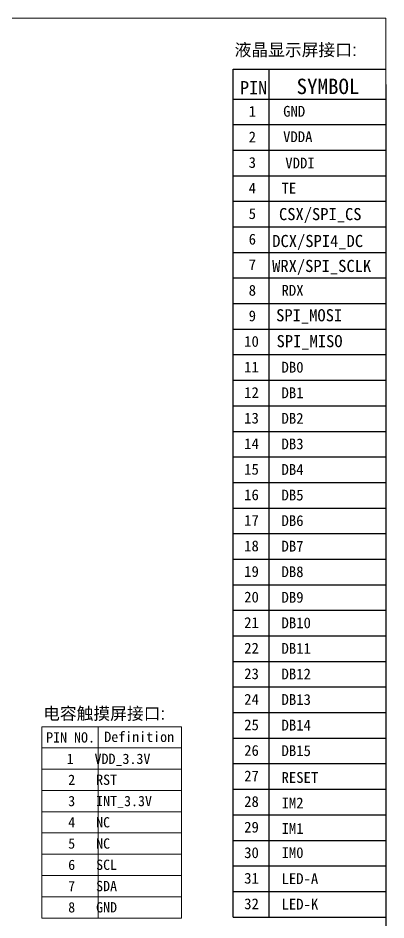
# Model space of a CAD drawing. Header units: millimetres. Extents: x 2436 to 2787, y -3116 to -2823.
# Drawn here: x 2708 to 2787.3, y -3017.7 to -2823.4 of the extents above; entities that cross this region are included whole.
import ezdxf

# ---------------------------------------------------------------- set-up
doc = ezdxf.new("R2010")
doc.units = ezdxf.units.MM
doc.layers.add('DIM', color=3, linetype='Continuous', lineweight=13)
doc.styles.get("Standard").update_dxf_attribs({"font": ''})
doc.styles.add('WMF-宋体3', font='')
doc.styles.add('宋体', font='')
doc.styles.add('样式 1', font='arial.ttf')
doc.styles.get('Standard').set_extended_font_data('KaiTi_GB2312')
doc.styles.get('WMF-宋体3').set_extended_font_data('SimSun', bold=True)
doc.styles.get('宋体').set_extended_font_data('SimSun')

msp = doc.modelspace()

# ---------------------------------------------------------------- linework, layer by layer
at = {"lineweight": 9}
for p, q in [((2787.33, -2823.43), (2436.17, -2823.43)), ((2787.33, -3070.317), (2787.33, -2823.43))]:
    msp.add_line(p, q, dxfattribs=at)
for p, q in [((2754.384, -3017.089), (2754.384, -2834.474)), ((2754.384, -2834.474), (2787.33, -2834.474)), ((2762.081, -2834.474), (2762.081, -3017.089)), ((2754.384, -2840.877), (2787.33, -2840.877)), ((2754.384, -2846.384), (2787.33, -2846.384)), ((2754.384, -2851.89), (2787.33, -2851.89)), ((2754.384, -2857.397), (2787.33, -2857.397)), ((2754.384, -2862.903), (2787.33, -2862.903)), ((2754.384, -2868.41), (2787.33, -2868.41)), ((2754.384, -2873.917), (2787.33, -2873.917)), ((2754.384, -3017.089), (2754.384, -2873.917)), ((2762.081, -2873.922), (2762.081, -3017.089)), ((2754.384, -2879.423), (2787.33, -2879.423)), ((2754.384, -2884.93), (2787.33, -2884.93)), ((2754.384, -2890.436), (2787.33, -2890.436)), ((2754.384, -2895.943), (2787.33, -2895.943)), ((2754.384, -2901.45), (2787.33, -2901.45)), ((2754.384, -2906.956), (2787.33, -2906.956)), ((2754.384, -2912.463), (2787.33, -2912.463)), ((2754.399, -2917.97), (2787.33, -2917.97)), ((2754.384, -2923.476), (2787.33, -2923.476)), ((2754.384, -2928.983), (2787.33, -2928.983)), ((2754.384, -2934.489), (2787.33, -2934.489)), ((2754.384, -2939.996), (2787.33, -2939.996)), ((2754.384, -2945.503), (2787.33, -2945.503)), ((2754.384, -2951.009), (2787.33, -2951.009)), ((2754.384, -2956.516), (2787.33, -2956.516)), ((2754.384, -2962.023), (2787.33, -2962.023)), ((2754.384, -2967.529), (2787.33, -2967.529)), ((2754.384, -2973.036), (2787.33, -2973.036)), ((2754.384, -2978.542), (2787.33, -2978.542)), ((2754.384, -2984.049), (2787.33, -2984.049)), ((2754.384, -2989.556), (2787.33, -2989.556)), ((2754.384, -2995.062), (2787.33, -2995.062)), ((2754.384, -3000.569), (2787.33, -3000.569)), ((2754.384, -3006.076), (2787.33, -3006.076)), ((2754.384, -3011.582), (2787.33, -3011.582)), ((2754.384, -3017.089), (2787.33, -3017.089))]:
    msp.add_line(p, q)
at = {"color": 7}
for p, q in [((2787.33, -2837.737), (2787.33, -3076.122)), ((2787.33, -2840.877), (2787.33, -3061.142))]:
    msp.add_line(p, q, dxfattribs=at)
at = {"lineweight": 5}
for p, q in [((2743.254, -2976.085), (2713.17, -2976.085)), ((2713.17, -3017.3), (2713.17, -2976.085)), ((2725.3, -2976.085), (2725.3, -3017.3)), ((2743.254, -3017.3), (2743.254, -2976.085)), ((2743.254, -2980.671), (2713.17, -2980.671)), ((2743.254, -2985.25), (2713.17, -2985.25)), ((2743.254, -2989.828), (2713.17, -2989.828)), ((2743.254, -2994.407), (2713.17, -2994.407)), ((2743.254, -2998.985), (2713.17, -2998.985)), ((2743.254, -3003.564), (2713.17, -3003.564)), ((2743.254, -3008.143), (2713.17, -3008.143)), ((2713.17, -3008.143), (2743.254, -3008.143)), ((2743.254, -3012.721), (2713.17, -3012.721)), ((2743.254, -3017.3), (2713.17, -3017.3))]:
    msp.add_line(p, q, dxfattribs=at)

# ---------------------------------------------------------------- texts
at = {"lineweight": 9}
for s, height, style, p in [('液晶显示屏接口:', 2.6499, '样式 1', (2754.703, -2831.602)), ('SYMBOL', 3.322, 'WMF-宋体3', (2768.055, -2839.814)), ('PIN', 2.8638, 'WMF-宋体3', (2755.877, -2839.865)), ('电容触摸屏接口:', 2.6499, '样式 1', (2713.427, -2974.568))]:
    msp.add_text(s, height=height, dxfattribs=dict(at, style=style)).set_placement(p)
for s, p in [('GND', (2765.174, -2844.682)), ('VDDA', (2765.158, -2850.164)), ('VDDI', (2765.626, -2855.825)), ('TE', (2764.818, -2861.231)), ('RDX', (2764.818, -2883.258)), ('DB0', (2764.818, -2899.814)), ('DB1', (2764.818, -2905.321)), ('DB2', (2764.818, -2910.827)), ('DB3', (2764.818, -2916.334)), ('DB4', (2764.818, -2921.841)), ('DB5', (2764.818, -2927.348)), ('DB6', (2764.818, -2932.854)), ('DB7', (2764.818, -2938.361)), ('DB8', (2764.818, -2943.868)), ('DB9', (2764.818, -2949.374)), ('DB10', (2764.818, -2954.881)), ('DB11', (2764.818, -2960.388)), ('DB12', (2764.818, -2965.895)), ('DB13', (2764.818, -2971.401)), ('DB14', (2764.818, -2976.908)), ('DB15', (2764.818, -2982.415)), ('RESET', (2764.818, -2988.189)), ('IM2', (2764.818, -2993.669)), ('IM1', (2764.818, -2999.177)), ('IM0', (2764.818, -3004.386)), ('LED-A', (2764.818, -3009.977)), ('LED-K', (2764.818, -3015.483))]:
    msp.add_text(s, height=2.3268).set_placement(p)
at = {"lineweight": 5}
msp.add_text('1   VDD_3.3V', height=2.21184, dxfattribs=at).set_placement((2718.498, -2984.107))
at = {"attachment_point": 1}
for s, insert, char_height in [('1', (2757.737, -2842.369), 2.327), ('2', (2757.737, -2847.875), 2.327), ('3', (2757.737, -2853.382), 2.327), ('4', (2757.737, -2858.889), 2.327), ('5', (2757.737, -2864.396), 2.327), ('6', (2757.737, -2869.902), 2.327), ('7', (2757.737, -2875.409), 2.327), ('8', (2757.737, -2880.916), 2.327), ('9', (2757.737, -2886.423), 2.327), ('10', (2756.769, -2891.929), 2.3268), ('11', (2756.769, -2897.436), 2.3268), ('12', (2756.769, -2902.943), 2.3268), ('13', (2756.769, -2908.449), 2.3268), ('14', (2756.769, -2913.956), 2.3268), ('15', (2756.769, -2919.463), 2.3268), ('16', (2756.769, -2924.97), 2.3268), ('17', (2756.769, -2930.476), 2.3268), ('18', (2756.769, -2935.983), 2.3268), ('19', (2756.769, -2941.49), 2.3268), ('20', (2756.769, -2946.996), 2.3268), ('21', (2756.769, -2952.503), 2.3268), ('22', (2756.769, -2958.01), 2.3268), ('23', (2756.769, -2963.517), 2.3268), ('24', (2756.769, -2969.023), 2.3268), ('25', (2756.769, -2974.53), 2.3268), ('26', (2756.769, -2980.037), 2.3268), ('27', (2756.769, -2985.543), 2.3268), ('28', (2756.769, -2991.05), 2.3268), ('29', (2756.769, -2996.557), 2.3268), ('30', (2756.769, -3002.064), 2.3268), ('31', (2756.769, -3007.57), 2.3268), ('32', (2756.769, -3013.077), 2.3268)]:
    msp.add_mtext(s, dxfattribs=dict(at, insert=insert, char_height=char_height))
at = {"lineweight": 5, "attachment_point": 1}
for s, insert, char_height, width in [('{\\fSimSun|b0|i0|c0|p2;PIN NO.}', (2714.078, -2977.288), 2.21184, 44.59015), ('{\\fSimSun|b0|i0|c0|p2;Definition}', (2726.617, -2977.163), 2.21184, 44.59015), ('2   RST ', (2718.835, -2986.415), 2.2118, 24.41969), ('3   INT_3.3V', (2718.835, -2990.994), 2.21184, 24.41969), ('4   NC', (2718.835, -2995.572), 2.2118, 24.41969), ('5   NC', (2718.835, -3000.151), 2.2118, 25.82318), ('6   SCL ', (2718.835, -3004.729), 2.2118, 24.41969), ('7   SDA ', (2718.835, -3009.308), 2.2118, 24.41969), ('8   GND', (2718.835, -3013.887), 2.2118, 24.41969)]:
    msp.add_mtext(s, dxfattribs=dict(at, insert=insert, char_height=char_height, width=width))
at = {"layer": 'DIM', "color": 1, "style": '宋体'}
for s, height, p in [('CSX/SPI_CS', 2.6151, (2764.269, -2866.971)), ('DCX/SPI4_DC', 2.61513, (2762.82, -2872.764)), ('WRX/SPI_SCLK', 2.61513, (2762.794, -2878.141)), ('SPI_MOSI', 2.6151, (2763.658, -2888.765)), ('SPI_MISO', 2.6151, (2763.742, -2894.335))]:
    msp.add_text(s, height=height, dxfattribs=at).set_placement(p)

doc.saveas('drawing.dxf')
